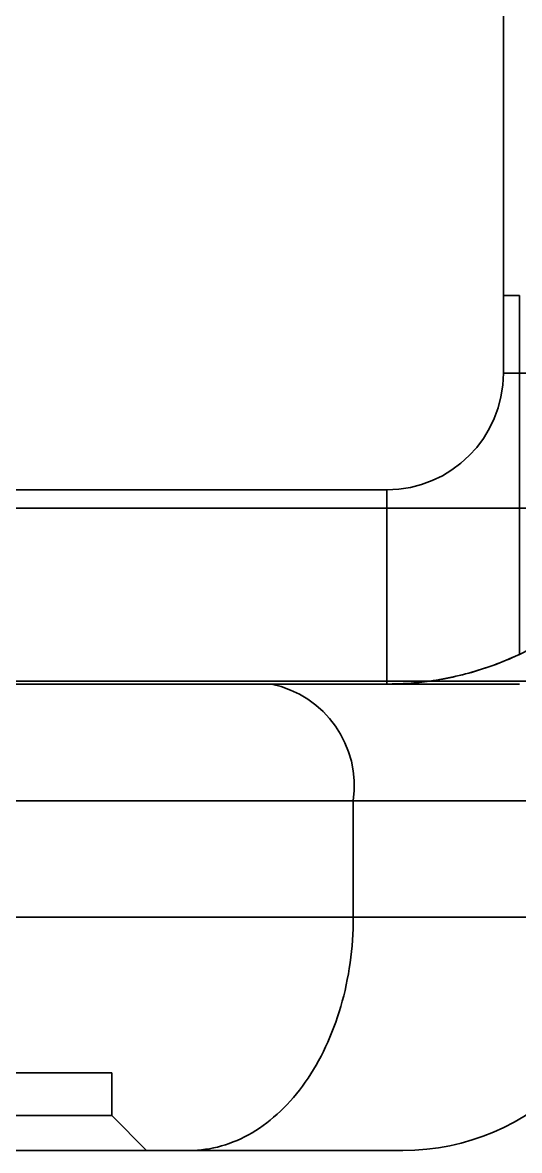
# Model space of a CAD drawing. Header units: millimetres. Extents: x -180 to 3623, y 0 to 2194.
# Drawn here: x 128.87 to 141.66, y 1242.93 to 1271.95 of the extents above; entities that cross this region are included whole.
import ezdxf

# ---------------------------------------------------------------- set-up
doc = ezdxf.new("R2010")
doc.units = ezdxf.units.MM

# ---------------------------------------------------------------- blocks, each defined once
blk = doc.blocks.new('Drawing View3')
at = {"color": 7, "linetype": 'Continuous', "lineweight": 35}
for p, q in [((24.086, 19.573), (24.086, 2.573)), ((24.086, 19.573), (24.086, 2.573)), ((24.086, 2.573), (24.086, 4.573)), ((24.086, 4.573), (24.086, 2.573)), ((24.086, 4.573), (24.5, 4.573)), ((24.5, 4.573), (24.086, 4.573)), ((24.5, 4.573), (24.5, -4.662)), ((24.5, 4.573), (24.5, -4.662)), ((29.086, 2.573), (24.086, 2.573)), ((24.086, 2.573), (29.086, 2.573)), ((21.086, -0.427), (-15.086, -0.427)), ((-15.086, -0.427), (21.086, -0.427)), ((21.086, -0.427), (-15.086, -0.427)), ((21.086, -0.427), (-15.086, -0.427)), ((21.086, -0.427), (21.086, -5.427)), ((21.086, -0.427), (21.086, -5.427)), ((43, -0.897), (-37, -0.897)), ((43, -0.897), (-37, -0.897)), ((43, -5.353), (-37, -5.353)), ((43, -5.353), (-37, -5.353)), ((18.016, -5.427), (-18.5, -5.427)), ((18.016, -5.427), (-18.5, -5.427)), ((21.086, -5.427), (-15.086, -5.427)), ((-15.086, -5.427), (21.086, -5.427)), ((21.086, -5.427), (-15.086, -5.427)), ((21.086, -5.427), (-15.086, -5.427)), ((-12.016, -5.427), (24.5, -5.427)), ((-12.016, -5.427), (24.5, -5.427)), ((18.016, -5.427), (18.112, -5.427)), ((18.016, -5.427), (18.112, -5.427)), ((20.221, -8.427), (-21.5, -8.427)), ((20.221, -8.427), (-21.5, -8.427)), ((-14.221, -8.427), (27.5, -8.427)), ((-14.221, -8.427), (27.5, -8.427)), ((20.221, -11.427), (20.221, -8.427)), ((20.221, -11.427), (20.221, -8.427)), ((20.221, -11.427), (-21.5, -11.427)), ((20.221, -11.427), (-21.5, -11.427)), ((-14.221, -11.427), (27.5, -11.427)), ((-14.221, -11.427), (27.5, -11.427)), ((-4.732, -15.427), (14, -15.427)), ((-4.732, -15.427), (14, -15.427)), ((14, -16.527), (14, -15.427)), ((14, -16.527), (14, -15.427)), ((-4.732, -16.527), (14, -16.527)), ((-4.732, -16.527), (14, -16.527)), ((14.9, -17.427), (14, -16.527)), ((14.9, -17.427), (14, -16.527)), ((16.003, -17.427), (-15.5, -17.427)), ((16.003, -17.427), (-15.5, -17.427)), ((-10.003, -17.427), (21.5, -17.427)), ((-10.003, -17.427), (21.5, -17.427)), ((-5.364, -17.427), (14.9, -17.427)), ((-5.364, -17.427), (14.9, -17.427)), ((16.061, -17.427), (16.003, -17.427)), ((16.061, -17.427), (16.003, -17.427))]:
    blk.add_line(p, q, dxfattribs=at)
at = {"color": 7, "linetype": 'Continuous', "lineweight": 35, "flags": 128}
blk.add_lwpolyline([(16.003, -17.427), (16.107, -17.426), (16.21, -17.42), (16.314, -17.411), (16.417, -17.399), (16.52, -17.382), (16.622, -17.363), (16.724, -17.339), (16.826, -17.312), (16.927, -17.282), (17.028, -17.248), (17.128, -17.21), (17.227, -17.169), (17.326, -17.125), (17.424, -17.077), (17.521, -17.025), (17.617, -16.971), (17.712, -16.913), (17.806, -16.851), (17.899, -16.787), (17.991, -16.719), (18.082, -16.648), (18.171, -16.574), (18.26, -16.497), (18.346, -16.416), (18.432, -16.333), (18.516, -16.247), (18.598, -16.158), (18.679, -16.066), (18.758, -15.971), (18.835, -15.873), (18.911, -15.773), (18.985, -15.67), (19.058, -15.565), (19.128, -15.457), (19.197, -15.347), (19.263, -15.234), (19.328, -15.119), (19.391, -15.002), (19.451, -14.882), (19.51, -14.761), (19.566, -14.637), (19.621, -14.512), (19.673, -14.385), (19.723, -14.256), (19.77, -14.125), (19.816, -13.993), (19.859, -13.859), (19.9, -13.724), (19.938, -13.587), (19.974, -13.449), (20.008, -13.31), (20.039, -13.169), (20.068, -13.028), (20.094, -12.885), (20.118, -12.742), (20.14, -12.598), (20.158, -12.453), (20.175, -12.308), (20.189, -12.162), (20.2, -12.016), (20.209, -11.869), (20.215, -11.722), (20.219, -11.575), (20.221, -11.427)], dxfattribs=at)
blk.add_lwpolyline([(16.003, -17.427), (16.107, -17.426), (16.21, -17.42), (16.314, -17.411), (16.417, -17.399), (16.52, -17.382), (16.622, -17.363), (16.724, -17.339), (16.826, -17.312), (16.927, -17.282), (17.028, -17.248), (17.128, -17.21), (17.227, -17.169), (17.326, -17.125), (17.424, -17.077), (17.521, -17.025), (17.617, -16.971), (17.712, -16.913), (17.806, -16.851), (17.899, -16.787), (17.991, -16.719), (18.082, -16.648), (18.171, -16.574), (18.26, -16.497), (18.346, -16.416), (18.432, -16.333), (18.516, -16.247), (18.598, -16.158), (18.679, -16.066), (18.758, -15.971), (18.835, -15.873), (18.911, -15.773), (18.985, -15.67), (19.058, -15.565), (19.128, -15.457), (19.197, -15.347), (19.263, -15.234), (19.328, -15.119), (19.391, -15.002), (19.451, -14.882), (19.51, -14.761), (19.566, -14.637), (19.621, -14.512), (19.673, -14.385), (19.723, -14.256), (19.77, -14.125), (19.816, -13.993), (19.859, -13.859), (19.9, -13.724), (19.938, -13.587), (19.974, -13.449), (20.008, -13.31), (20.039, -13.169), (20.068, -13.028), (20.094, -12.885), (20.118, -12.742), (20.14, -12.598), (20.158, -12.453), (20.175, -12.308), (20.189, -12.162), (20.2, -12.016), (20.209, -11.869), (20.215, -11.722), (20.219, -11.575), (20.221, -11.427)], dxfattribs=at)
at = {"color": 7, "linetype": 'Continuous', "lineweight": 35}
for centre, radius, start, end in [((21.086, 2.573), 3, 270, 0), ((21.086, 2.573), 3, 270, 0), ((21.086, 2.573), 3, 270, 0), ((21.086, 2.573), 3, 270, 0), ((21.086, 2.573), 8, 270, 295.2607), ((21.086, 2.573), 8, 270, 295.2607), ((17.576, -8.045), 2.672, 351.7677, 78.4334), ((17.576, -8.045), 2.672, 351.7677, 78.4334), ((21.5, -11.427), 6, 270.0014, 0), ((21.5, -11.427), 6, 270.0014, 0)]:
    blk.add_arc(centre, radius, start, end, dxfattribs=at)
for points, knots in [([(29.086, 2.573), (29.081, 2.353), (29.07, 1.913), (28.985, 1.256), (28.849, 0.604), (28.658, -0.038), (28.409, -0.675), (28.097, -1.302), (27.721, -1.916), (27.284, -2.503), (26.818, -3.022), (26.335, -3.475), (25.847, -3.866), (25.321, -4.224), (24.759, -4.545), (24.159, -4.823), (23.526, -5.055), (22.869, -5.236), (22.237, -5.352), (21.641, -5.416), (21.271, -5.424), (21.086, -5.427)], [0, 0, 0, 0, 0.057883, 0.115972, 0.174118, 0.232182, 0.290044, 0.350044, 0.410242, 0.470404, 0.530353, 0.578971, 0.627748, 0.676495, 0.725072, 0.774054, 0.823275, 0.872464, 0.921402, 0.960701, 1, 1, 1, 1]), ([(29.086, 2.573), (29.081, 2.353), (29.07, 1.913), (28.985, 1.256), (28.849, 0.604), (28.658, -0.039), (28.408, -0.675), (28.097, -1.303), (27.721, -1.916), (27.284, -2.503), (26.818, -3.022), (26.335, -3.475), (25.847, -3.866), (25.321, -4.224), (24.758, -4.545), (24.158, -4.823), (23.526, -5.055), (22.869, -5.236), (22.237, -5.352), (21.641, -5.416), (21.271, -5.424), (21.086, -5.427)], [0, 0, 0, 0, 0.057895, 0.1159956, 0.174153, 0.2322288, 0.2901029, 0.3500996, 0.410295, 0.4704537, 0.5304002, 0.5790157, 0.6277912, 0.6765364, 0.7251105, 0.7740907, 0.8233098, 0.8724964, 0.9214322, 0.9607165, 1, 1, 1, 1])]:
    blk.add_open_spline(points, degree=3, knots=knots, dxfattribs=at)

msp = doc.modelspace()

# ---------------------------------------------------------------- block references
at = {"color": 7, "linetype": 'Continuous', "lineweight": 35}
msp.add_blockref('Drawing View3', (117.163, 1260.353), dxfattribs=at)

doc.saveas('drawing.dxf')
